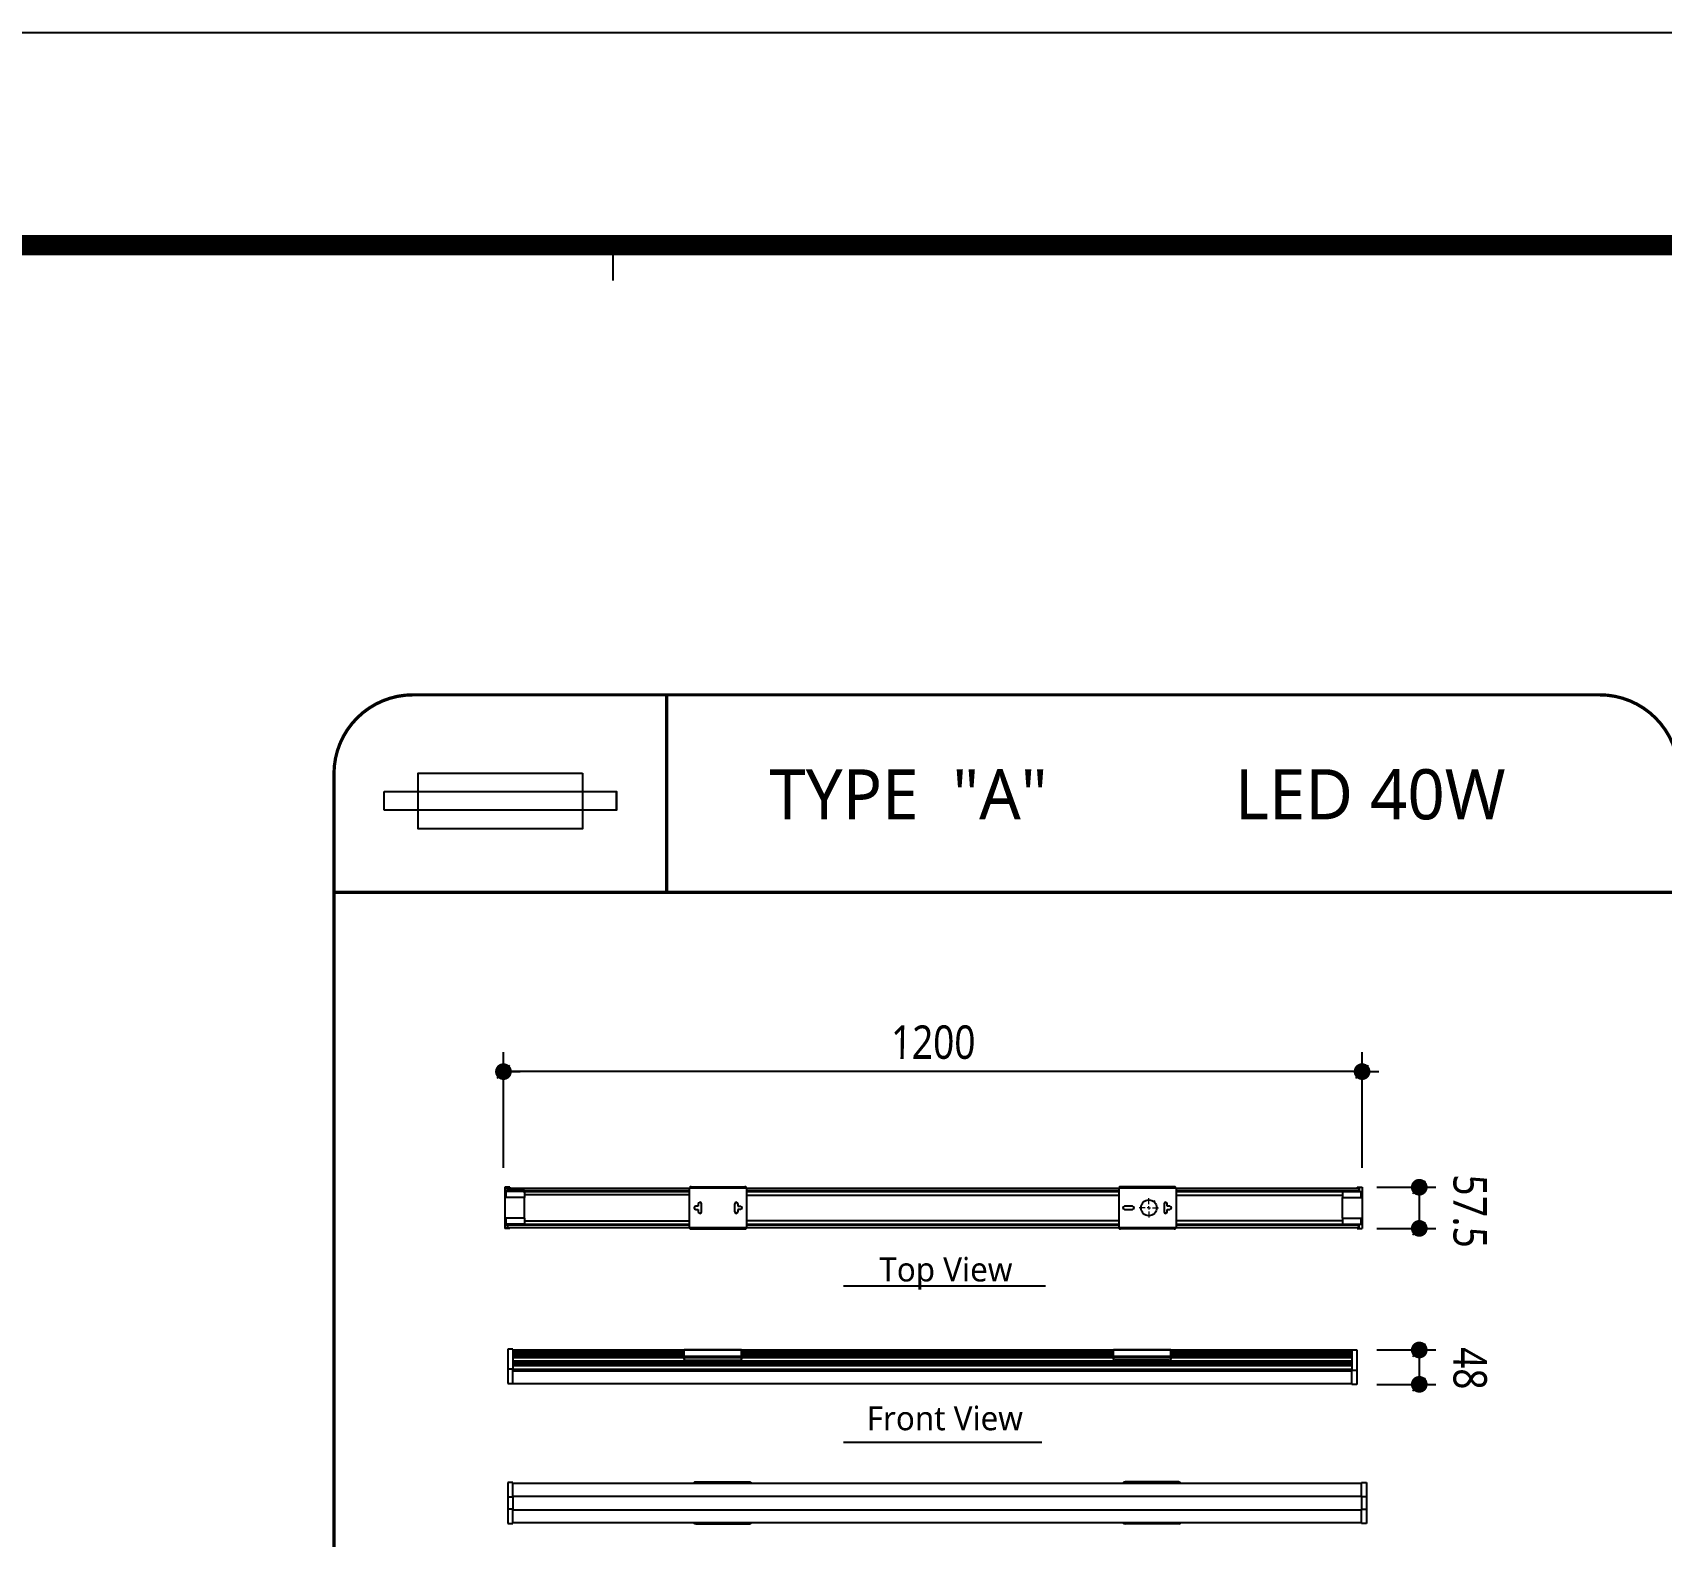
# Model space of a CAD drawing. Header units: millimetres. Extents: x 0 to 168200, y 0 to 118800.
# Drawn here: x 32187 to 64374, y 89085 to 118800 of the extents above; entities that cross this region are included whole.
import ezdxf
from ezdxf.enums import TextEntityAlignment as Align

# ---------------------------------------------------------------- set-up
doc = ezdxf.new("R2010")
doc.units = ezdxf.units.MM
doc.header["$LTSCALE"] = 1000
doc.linetypes.add('점선1', pattern=[2, 1.25, -0.75])
doc.layers.get('Defpoints').update_dxf_attribs({"color": 167})
for name, color, linetype in [('arch', 8, 'Continuous'), ('IMAGE', 7, 'Continuous'), ('LIGHT', 3, 'Continuous'), ('P4-DIM', 8, 'Continuous'), ('RACEWAY', 6, 'Continuous'), ('SYM', 3, 'Continuous'), ('XR-SHEET-SHT', 5, 'Continuous')]:
    doc.layers.add(name, color=color, linetype=linetype)
doc.layers.add('XR-SHEET-TEMP', color=171, linetype='Continuous', plot=False)
doc.styles.add('DIM', font='malgun.ttf', dxfattribs={"width": 0.85, "oblique": 1})
doc.styles.add('GHS', font='malgun.ttf')
doc.styles.add('SLDTEXTSTYLE0', font='txt.shx', dxfattribs={"width": 0.75})
doc.dimstyles.new('SLDDIMSTYLE3', dxfattribs={"dimtxt": 5, "dimasz": 3.302, "dimexe": 0, "dimexo": 0.0625, "dimgap": 1.25, "dimtad": 1, "dimdec": 0, "dimlfac": 4, "dimrnd": 1e-09, "dimzin": 12, "dimdsep": 46, "dimtxsty": 'SLDTEXTSTYLE0', "dimsah": 1, "dimcen": 0.09, "dimadec": 0, "dimazin": 3, "dimtfac": 1, "dimtofl": 0, "dimtmove": 0, "dimatfit": 3, "dimfxl": 1, "dimfrac": 2, "dimtolj": 1, "dimtzin": 12, "dimarcsym": 0})

# ---------------------------------------------------------------- blocks, each defined once
blk = doc.blocks.new('XR-FORM-EE', base_point=(461, 408))
at = {"layer": 'XR-SHEET-SHT', "color": 5}
blk.add_lwpolyline([(0, 118800), (168200, 118800), (168200, 0), (0, 0)], close=True, dxfattribs=at)
at = {"layer": 'XR-SHEET-SHT', "color": 5, "const_width": 400}
blk.add_lwpolyline([(9300, 114600), (163900, 114600), (163900, 4200), (9300, 4200)], close=True, dxfattribs=at)
at = {"layer": 'XR-SHEET-TEMP'}
blk.add_line((43650, 114600), (43650, 113900), dxfattribs=at)
blk = doc.blocks.new('_Dot')
at = {"layer": 'arch', "linetype": 'ByBlock', "lineweight": -2}
blk.add_line((-0.5, 0), (-1, 0), dxfattribs=at)
at = {"layer": 'arch', "linetype": 'ByBlock', "const_width": 0.5}
blk.add_lwpolyline([(-0.25, 0, 1), (0.25, 0, 1)], format="xyb", close=True, dxfattribs=at)
blk = doc.blocks.new('_Oblique')
at = {"color": 0, "linetype": 'ByBlock', "lineweight": -2}
blk.add_line((-0.5, -0.5), (0.5, 0.5), dxfattribs=at)
blk = doc.blocks.new('*D8')
at = {"color": 0, "linetype": 'Continuous', "lineweight": -2, "transparency": 16777216}
for p, q in [((54366, 95713), (54351, 95696)), ((54245, 95578), (54245, 95578)), ((54245, 95578), (54245, 95578))]:
    blk.add_line(p, q, dxfattribs=at)
at = {"color": 0, "linetype": '점선1', "ltscale": 0.5, "transparency": 16777216}
blk.add_solid([(54351, 95697), (54352, 95696), (54349, 95694)], dxfattribs=at)
at = {"layer": 'Defpoints', "color": 0, "linetype": '점선1', "ltscale": 0.5, "transparency": 16777216}
for p in [(54349, 95694), (54142, 95462)]:
    blk.add_point(p, dxfattribs=at)
at = {"color": 0, "linetype": '점선1', "lineweight": 18, "ltscale": 0.5, "transparency": 16777216, "insert": (54350, 95704), "char_height": 5, "attachment_point": 1, "rotation": 48.1341, "style": 'SLDTEXTSTYLE0'}
blk.add_mtext('\\A1;%%c1244', dxfattribs=at)
blk = doc.blocks.new('SW_CENTERMARKSYMBOL_1')
at = {"color": 0, "linetype": 'Continuous', "lineweight": 0}
for p, q in [((-0.5, 0), (-1.35, 0)), ((0, 0), (-0.25, 0)), ((0, 0.5), (0, 1.35)), ((0, 0), (0, 0.25)), ((0, 0), (0, -0.25)), ((0, 0), (0.25, 0)), ((0.5, 0), (1.35, 0)), ((0, -0.5), (0, -1.35))]:
    blk.add_line(p, q, dxfattribs=at)

msp = doc.modelspace()

# ---------------------------------------------------------------- linework, layer by layer
at = {"color": 6, "linetype": 'Continuous', "lineweight": 25}
for p, q in [((41620.91, 95984.51), (41521.93, 95984.51)), ((41521.93, 95984.51), (41521.93, 95171.49)), ((41548.2, 95966.83), (45167.89, 95966.83)), ((41548.2, 95917.34), (45167.89, 95917.34)), ((41578.49, 95917.34), (41578.49, 95967.54)), ((41578.49, 95967.54), (41620.91, 95967.54)), ((41578.49, 95966.83), (41578.49, 95917.34)), ((41910.77, 95917.34), (41578.49, 95917.34)), ((41620.91, 95984.51), (41620.91, 95967.54)), ((41620.91, 95967.54), (41620.91, 95966.83)), ((41910.77, 95899.67), (41910.77, 95917.34)), ((45167.89, 95977.44), (46299.05, 95977.44)), ((45167.89, 95968.95), (45167.89, 95977.44)), ((46299.05, 95968.95), (45167.89, 95968.95)), ((45167.89, 95187.04), (45167.89, 95968.95)), ((45203.24, 95993.92), (46263.7, 95993.92)), ((46299.05, 95968.95), (46299.05, 95977.44)), ((46299.05, 95187.04), (46299.05, 95968.95)), ((46299.05, 95966.83), (53651.55, 95966.83)), ((46299.05, 95917.34), (53651.55, 95917.34)), ((53651.55, 95977.44), (54782.71, 95977.44)), ((53651.55, 95968.95), (53651.55, 95977.44)), ((54782.71, 95968.95), (53651.55, 95968.95)), ((53651.55, 95968.95), (53651.55, 95187.04)), ((54747.36, 95993.92), (53686.9, 95993.92)), ((54782.71, 95977.44), (54782.71, 95968.95)), ((54782.71, 95968.95), (54782.71, 95187.04)), ((54782.71, 95966.83), (58402.4, 95966.83)), ((54782.71, 95917.34), (58402.4, 95917.34)), ((58070.12, 95899.67), (58070.12, 95917.34)), ((58070.12, 95917.34), (58402.4, 95917.34)), ((58359.98, 95984.51), (58359.98, 95967.54)), ((58359.98, 95984.51), (58458.96, 95984.51)), ((58402.4, 95967.54), (58359.98, 95967.54)), ((58359.98, 95967.54), (58359.98, 95966.83)), ((58402.4, 95917.34), (58402.4, 95967.54)), ((58402.4, 95966.83), (58402.4, 95917.34)), ((58458.96, 95984.51), (58458.96, 95171.49)), ((41543.14, 95779.48), (41543.14, 95899.67)), ((41910.77, 95899.67), (41543.14, 95899.67)), ((41910.77, 95779.48), (41543.14, 95779.48)), ((41880.47, 95898.96), (45167.89, 95898.96)), ((41910.77, 95899.67), (41910.77, 95779.48)), ((41910.77, 95843.11), (45167.89, 95843.11)), ((45167.89, 95836.04), (41910.77, 95836.04)), ((41910.77, 95376.51), (41910.77, 95779.48)), ((45341.1, 95609.81), (45291.61, 95609.81)), ((45341.1, 95655.76), (45341.1, 95609.81)), ((45404.73, 95500.23), (45404.73, 95655.76)), ((46062.21, 95500.23), (46062.21, 95655.76)), ((46125.84, 95655.76), (46125.84, 95609.81)), ((46125.84, 95609.81), (46175.33, 95609.81)), ((46299.05, 95898.96), (53651.55, 95898.96)), ((46299.05, 95830.58), (53651.55, 95830.58)), ((53920.2, 95609.81), (53764.67, 95609.81)), ((54545.87, 95655.76), (54545.87, 95500.23)), ((54609.5, 95609.81), (54609.5, 95655.76)), ((54658.99, 95609.81), (54609.5, 95609.81)), ((54782.71, 95898.96), (58070.12, 95898.96)), ((54782.71, 95830.58), (58070.12, 95830.58)), ((58070.12, 95899.67), (58437.75, 95899.67)), ((58070.12, 95899.67), (58070.12, 95779.48)), ((58070.12, 95376.51), (58070.12, 95779.48)), ((58070.12, 95779.48), (58437.75, 95779.48)), ((58437.75, 95779.48), (58437.75, 95899.67)), ((41543.14, 95256.32), (41543.14, 95376.51)), ((41910.77, 95376.51), (41543.14, 95376.51)), ((41910.77, 95376.51), (41910.77, 95256.32)), ((41910.77, 95319.95), (45167.89, 95319.95)), ((45167.89, 95312.88), (41910.77, 95312.88)), ((45291.61, 95546.18), (45341.1, 95546.18)), ((45341.1, 95546.18), (45341.1, 95500.23)), ((46175.33, 95546.18), (46125.84, 95546.18)), ((46125.84, 95546.18), (46125.84, 95500.23)), ((46299.05, 95325.41), (53651.55, 95325.41)), ((53764.67, 95546.18), (53920.2, 95546.18)), ((54609.5, 95546.18), (54658.99, 95546.18)), ((54609.5, 95500.23), (54609.5, 95546.18)), ((54782.71, 95325.41), (58070.12, 95325.41)), ((58070.12, 95376.51), (58437.75, 95376.51)), ((58070.12, 95376.51), (58070.12, 95256.32)), ((58437.75, 95256.32), (58437.75, 95376.51)), ((41620.91, 95171.49), (41521.93, 95171.49)), ((41910.77, 95256.32), (41543.14, 95256.32)), ((41548.2, 95238.65), (45167.89, 95238.65)), ((41548.2, 95189.16), (45167.89, 95189.16)), ((41578.49, 95188.46), (41578.49, 95238.65)), ((41910.77, 95238.65), (41578.49, 95238.65)), ((41578.49, 95189.16), (41578.49, 95238.65)), ((41578.49, 95188.46), (41620.91, 95188.46)), ((41620.91, 95189.16), (41620.91, 95188.46)), ((41620.91, 95188.46), (41620.91, 95171.49)), ((41880.47, 95257.03), (45167.89, 95257.03)), ((41910.77, 95238.65), (41910.77, 95256.32)), ((45167.89, 95187.04), (46299.05, 95187.04)), ((45167.89, 95178.56), (45167.89, 95187.04)), ((46299.05, 95178.56), (45167.89, 95178.56)), ((45203.24, 95162.07), (46263.7, 95162.07)), ((46299.05, 95257.03), (53651.55, 95257.03)), ((46299.05, 95238.65), (53651.55, 95238.65)), ((46299.05, 95189.16), (53651.55, 95189.16)), ((46299.05, 95178.56), (46299.05, 95187.04)), ((53651.55, 95187.04), (54782.71, 95187.04)), ((53651.55, 95178.56), (53651.55, 95187.04)), ((54782.71, 95178.56), (53651.55, 95178.56)), ((54747.36, 95162.07), (53686.9, 95162.07)), ((54782.71, 95257.03), (58070.12, 95257.03)), ((54782.71, 95238.65), (58402.4, 95238.65)), ((54782.71, 95189.16), (58402.4, 95189.16)), ((54782.71, 95187.04), (54782.71, 95178.56)), ((58070.12, 95256.32), (58437.75, 95256.32)), ((58070.12, 95238.65), (58070.12, 95256.32)), ((58070.12, 95238.65), (58402.4, 95238.65)), ((58359.98, 95189.16), (58359.98, 95188.46)), ((58359.98, 95188.46), (58359.98, 95171.49)), ((58402.4, 95188.46), (58359.98, 95188.46)), ((58359.98, 95171.49), (58458.96, 95171.49)), ((58402.4, 95188.46), (58402.4, 95238.65)), ((58402.4, 95189.16), (58402.4, 95238.65)), ((41677.74, 92782.89), (41578.76, 92782.89)), ((41578.76, 92782.89), (41578.76, 92386.98)), ((41677.74, 92782.89), (41677.74, 92386.98)), ((41677.74, 92768.75), (45061.6, 92768.75)), ((41677.74, 92756.73), (45061.6, 92756.73)), ((45061.6, 92714.31), (41677.74, 92714.31)), ((45061.6, 92775.82), (46192.75, 92775.82)), ((45061.6, 92767.34), (45061.6, 92775.82)), ((46192.75, 92767.34), (45061.6, 92767.34)), ((45061.6, 92645.91), (45061.6, 92767.34)), ((46192.75, 92775.82), (46192.75, 92767.34)), ((46192.75, 92768.75), (53545.26, 92768.75)), ((46192.75, 92645.91), (46192.75, 92767.34)), ((46192.75, 92756.73), (53545.26, 92756.73)), ((53545.26, 92714.31), (46192.75, 92714.31)), ((53545.26, 92767.34), (53545.26, 92775.82)), ((53545.26, 92775.82), (54676.41, 92775.82)), ((54676.41, 92767.34), (53545.26, 92767.34)), ((53545.26, 92645.91), (53545.26, 92767.34)), ((54676.41, 92775.82), (54676.41, 92767.34)), ((54676.41, 92768.75), (58253.69, 92768.75)), ((54676.41, 92645.91), (54676.41, 92767.34)), ((54676.41, 92756.73), (58253.69, 92756.73)), ((58253.69, 92714.31), (54676.41, 92714.31)), ((58253.69, 92768.75), (58352.66, 92768.75)), ((58253.69, 92768.75), (58253.69, 92372.84)), ((58352.66, 92768.75), (58352.66, 92372.84)), ((41677.74, 92386.98), (41578.76, 92386.98)), ((41578.76, 92386.98), (41578.76, 92104.2)), ((41677.74, 92686.03), (45061.6, 92686.03)), ((45061.6, 92671.89), (41677.74, 92671.89)), ((41677.74, 92657.75), (45061.6, 92657.75)), ((45061.6, 92643.62), (41677.74, 92643.62)), ((41677.74, 92629.48), (58253.69, 92629.48)), ((58253.69, 92615.34), (41677.74, 92615.34)), ((41677.74, 92551.71), (58253.69, 92551.71)), ((58253.69, 92537.57), (41677.74, 92537.57)), ((41677.74, 92523.43), (58253.69, 92523.43)), ((58253.69, 92509.29), (41677.74, 92509.29)), ((41677.74, 92495.15), (58253.69, 92495.15)), ((58253.69, 92481.01), (41677.74, 92481.01)), ((41677.74, 92466.87), (58253.69, 92466.87)), ((58253.69, 92452.73), (41677.74, 92452.73)), ((41677.74, 92386.98), (58253.69, 92386.98)), ((41677.74, 92104.2), (41677.74, 92386.98)), ((45061.6, 92645.91), (46192.75, 92645.91)), ((45061.6, 92638.96), (45061.6, 92645.91)), ((46192.75, 92638.96), (45061.6, 92638.96)), ((45061.6, 92629.48), (45061.6, 92638.96)), ((45061.6, 92589.6), (45061.6, 92594.14)), ((45096.95, 92567.06), (46157.4, 92567.06)), ((45096.95, 92567.06), (45096.95, 92562.52)), ((45096.95, 92562.52), (46157.4, 92562.52)), ((46157.4, 92562.52), (46157.4, 92567.06)), ((46192.75, 92686.03), (53545.26, 92686.03)), ((53545.26, 92671.89), (46192.75, 92671.89)), ((46192.75, 92657.75), (53545.26, 92657.75)), ((46192.75, 92645.91), (46192.75, 92638.96)), ((53545.26, 92643.62), (46192.75, 92643.62)), ((46192.75, 92629.48), (46192.75, 92638.96)), ((46192.75, 92594.14), (46192.75, 92589.6)), ((53545.26, 92638.96), (53545.26, 92645.91)), ((53545.26, 92645.91), (54676.41, 92645.91)), ((54676.41, 92638.96), (53545.26, 92638.96)), ((53545.26, 92629.48), (53545.26, 92638.96)), ((53545.26, 92589.6), (53545.26, 92594.14)), ((54641.06, 92567.06), (53580.6, 92567.06)), ((53580.6, 92567.06), (53580.6, 92562.52)), ((54641.06, 92562.52), (53580.6, 92562.52)), ((54641.06, 92562.52), (54641.06, 92567.06)), ((54676.41, 92686.03), (58253.69, 92686.03)), ((58253.69, 92671.89), (54676.41, 92671.89)), ((54676.41, 92657.75), (58253.69, 92657.75)), ((54676.41, 92645.91), (54676.41, 92638.96)), ((58253.69, 92643.62), (54676.41, 92643.62)), ((54676.41, 92629.48), (54676.41, 92638.96)), ((54676.41, 92594.14), (54676.41, 92589.6)), ((41578.76, 92104.2), (58253.69, 92104.2)), ((41578.76, 92104.2), (41677.74, 92104.2)), ((41677.74, 92358.71), (58253.69, 92358.71)), ((58253.69, 92372.84), (58352.66, 92372.84)), ((58253.69, 92090.06), (58253.69, 92372.84)), ((58352.66, 92090.06), (58253.69, 92090.06)), ((58352.66, 92372.84), (58352.66, 92090.06)), ((41677.74, 90153.1), (41578.76, 90153.1)), ((41578.76, 90153.1), (41578.76, 89870.31)), ((41677.74, 89870.31), (41677.74, 90153.1)), ((41677.74, 90135.43), (58447.1, 90135.43)), ((45255.01, 90146.03), (45256.37, 90146.03)), ((45255.01, 90142.42), (45255.01, 90146.03)), ((45255.01, 90139.8), (45255.01, 90142.42)), ((45255.25, 90142.42), (45255.01, 90142.42)), ((45255.01, 90135.43), (45255.01, 90139.8)), ((45290.36, 90162.52), (45290.36, 90157.1)), ((45290.36, 90162.52), (46350.82, 90162.52)), ((45290.36, 90157.1), (46350.82, 90157.1)), ((46350.82, 90157.1), (46350.82, 90162.52)), ((46384.81, 90146.03), (46386.17, 90146.03)), ((46386.17, 90142.42), (46385.93, 90142.42)), ((46386.17, 90146.03), (46386.17, 90142.42)), ((46386.17, 90139.8), (46386.17, 90142.42)), ((46386.17, 90139.8), (46386.17, 90135.43)), ((53738.67, 90146.03), (53740.03, 90146.03)), ((53738.67, 90142.42), (53738.67, 90146.03)), ((53738.67, 90139.8), (53738.67, 90142.42)), ((53738.91, 90142.42), (53738.67, 90142.42)), ((53738.67, 90135.43), (53738.67, 90139.8)), ((53774.02, 90162.52), (53774.02, 90157.1)), ((54834.48, 90162.52), (53774.02, 90162.52)), ((54834.48, 90157.1), (53774.02, 90157.1)), ((54834.48, 90157.1), (54834.48, 90162.52)), ((54868.47, 90146.03), (54869.83, 90146.03)), ((54869.83, 90142.42), (54869.59, 90142.42)), ((54869.83, 90146.03), (54869.83, 90142.42)), ((54869.83, 90139.8), (54869.83, 90142.42)), ((54869.83, 90139.8), (54869.83, 90135.43)), ((58447.1, 90153.1), (58546.08, 90153.1)), ((58447.1, 89870.31), (58447.1, 90153.1)), ((58546.08, 90153.1), (58546.08, 89870.31)), ((41578.76, 89870.31), (41578.76, 89622.87)), ((41578.76, 89870.31), (41677.74, 89870.31)), ((41677.74, 89880.92), (58447.1, 89880.92)), ((41677.74, 89870.31), (41677.74, 89622.87)), ((58447.1, 89870.31), (58447.1, 89622.87)), ((58546.08, 89870.31), (58447.1, 89870.31)), ((58546.08, 89870.31), (58546.08, 89622.87)), ((41578.76, 89622.87), (41578.76, 89340.09)), ((41677.74, 89622.87), (41578.76, 89622.87)), ((41677.74, 89340.09), (41677.74, 89622.87)), ((41677.74, 89612.27), (58447.1, 89612.27)), ((58447.1, 89340.09), (58447.1, 89622.87)), ((58447.1, 89622.87), (58546.08, 89622.87)), ((58546.08, 89622.87), (58546.08, 89340.09)), ((41578.76, 89340.09), (41677.74, 89340.09)), ((41677.74, 89357.76), (58447.1, 89357.76)), ((45255.01, 89353.39), (45255.01, 89357.76)), ((45255.01, 89353.39), (45255.01, 89350.77)), ((45255.01, 89347.15), (45255.01, 89350.77)), ((45255.01, 89350.77), (45255.25, 89350.77)), ((45256.37, 89347.15), (45255.01, 89347.15)), ((45290.36, 89336.08), (46350.82, 89336.08)), ((45290.36, 89336.08), (45290.36, 89330.67)), ((45290.36, 89330.67), (46350.82, 89330.67)), ((46350.82, 89330.67), (46350.82, 89336.08)), ((46386.17, 89347.15), (46384.81, 89347.15)), ((46385.93, 89350.77), (46386.17, 89350.77)), ((46386.17, 89357.76), (46386.17, 89353.39)), ((46386.17, 89353.39), (46386.17, 89350.77)), ((46386.17, 89350.77), (46386.17, 89347.15)), ((53738.67, 89353.39), (53738.67, 89357.76)), ((53738.67, 89353.39), (53738.67, 89350.77)), ((53738.67, 89347.15), (53738.67, 89350.77)), ((53738.67, 89350.77), (53738.91, 89350.77)), ((53740.03, 89347.15), (53738.67, 89347.15)), ((54834.48, 89336.08), (53774.02, 89336.08)), ((53774.02, 89336.08), (53774.02, 89330.67)), ((54834.48, 89330.67), (53774.02, 89330.67)), ((54834.48, 89330.67), (54834.48, 89336.08)), ((54869.83, 89347.15), (54868.47, 89347.15)), ((54869.59, 89350.77), (54869.83, 89350.77)), ((54869.83, 89357.76), (54869.83, 89353.39)), ((54869.83, 89353.39), (54869.83, 89350.77)), ((54869.83, 89350.77), (54869.83, 89347.15)), ((58546.08, 89340.09), (58447.1, 89340.09))]:
    msp.add_line(p, q, dxfattribs=at)
at = {"color": 6, "linetype": 'Continuous', "lineweight": 25, "flags": 128}
for points in [[(45255.01, 90139.8), (45255.69, 90144.23), (45257.7, 90148.49), (45260.97, 90152.42), (45265.37, 90155.87), (45270.72, 90158.69), (45276.83, 90160.79), (45283.46, 90162.08), (45290.36, 90162.52)], [(46350.82, 90162.52), (46357.71, 90162.08), (46364.35, 90160.79), (46370.46, 90158.69), (46375.81, 90155.87), (46380.21, 90152.42), (46383.48, 90148.49), (46385.49, 90144.23), (46386.17, 90139.8)], [(53738.67, 90139.8), (53739.35, 90144.23), (53741.36, 90148.49), (53744.63, 90152.42), (53749.02, 90155.87), (53754.38, 90158.69), (53760.49, 90160.79), (53767.12, 90162.08), (53774.02, 90162.52)], [(54834.48, 90162.52), (54841.37, 90162.08), (54848, 90160.79), (54854.12, 90158.69), (54859.47, 90155.87), (54863.87, 90152.42), (54867.13, 90148.49), (54869.15, 90144.23), (54869.83, 90139.8)], [(45290.36, 89330.67), (45283.46, 89331.1), (45276.83, 89332.4), (45270.72, 89334.5), (45265.37, 89337.32), (45260.97, 89340.77), (45257.7, 89344.69), (45255.69, 89348.96), (45255.01, 89353.39)], [(46386.17, 89353.39), (46385.49, 89348.96), (46383.48, 89344.69), (46380.21, 89340.77), (46375.81, 89337.32), (46370.46, 89334.5), (46364.35, 89332.4), (46357.71, 89331.1), (46350.82, 89330.67)], [(53774.02, 89330.67), (53767.12, 89331.1), (53760.49, 89332.4), (53754.38, 89334.5), (53749.02, 89337.32), (53744.63, 89340.77), (53741.36, 89344.69), (53739.35, 89348.96), (53738.67, 89353.39)], [(54869.83, 89353.39), (54869.15, 89348.96), (54867.13, 89344.69), (54863.87, 89340.77), (54859.47, 89337.32), (54854.12, 89334.5), (54848, 89332.4), (54841.37, 89331.1), (54834.48, 89330.67)]]:
    msp.add_lwpolyline(points, dxfattribs=at)
at = {"color": 6, "linetype": 'Continuous', "lineweight": 25}
msp.add_circle((54245.41, 95578), 155.53, dxfattribs=at)
for centre, radius, start, end in [((45199.08, 95959.23), 34.95, 83.154351, 148.595896), ((46267.86, 95959.23), 34.95, 31.404104, 96.845649), ((53682.73, 95959.23), 34.95, 83.154351, 148.595896), ((54750.39, 95956.9), 37.15, 33.56321, 94.686542), ((45291.61, 95578), 31.81, 90, 270), ((45372.91, 95655.76), 31.81, 0, 180), ((46094.03, 95655.76), 31.81, 0, 180), ((46175.33, 95578), 31.81, 270, 90), ((53764.67, 95578), 31.81, 90, 270), ((53920.2, 95578), 31.81, 270, 90), ((54577.68, 95655.76), 31.81, 0, 180), ((54658.99, 95578), 31.81, 270, 90), ((45372.91, 95500.23), 31.81, 180, 0), ((46094.03, 95500.23), 31.81, 180, 0), ((54577.68, 95500.23), 31.81, 180, 0), ((45200.21, 95199.1), 37.15, 213.56321, 274.686542), ((46266.73, 95199.1), 37.15, 265.313458, 326.43679), ((53683.86, 95199.1), 37.15, 213.56321, 274.686542), ((54751.52, 95196.77), 34.95, 263.154351, 328.595896), ((45093.29, 92598.91), 32.05, 188.551687, 276.540874), ((45093.29, 92594.36), 32.05, 188.551687, 276.540874), ((46161.05, 92598.91), 32.05, 263.459126, 351.448313), ((46161.05, 92594.36), 32.05, 263.459126, 351.448313), ((53576.95, 92598.91), 32.05, 188.551687, 276.540874), ((53576.95, 92594.36), 32.05, 188.551687, 276.540874), ((54644.71, 92598.91), 32.05, 263.459126, 351.448313), ((54644.71, 92594.36), 32.05, 263.459126, 351.448313), ((45285.34, 90125.69), 31.81, 80.914299, 162.174259), ((46355.84, 90125.69), 31.81, 17.825741, 99.085701), ((53769, 90125.69), 31.81, 80.914299, 162.174259), ((54839.5, 90125.69), 31.81, 17.825741, 99.085701), ((45285.34, 89367.5), 31.81, 197.825741, 279.085701), ((46355.84, 89367.5), 31.81, 260.914299, 342.174259), ((53769, 89367.5), 31.81, 197.825741, 279.085701), ((54839.5, 89367.5), 31.81, 260.914299, 342.174259)]:
    msp.add_arc(centre, radius, start, end, dxfattribs=at)
at = {"layer": 'LIGHT'}
for p, q in [((48214.55, 94033.2), (52201.94, 94033.2)), ((48214.55, 90949.97), (52128.24, 90949.97))]:
    msp.add_line(p, q, dxfattribs=at)
at = {"layer": 'P4-DIM', "color": 6}
for p, q in [((41491.64, 96366.2), (41491.64, 98650.78)), ((58458.96, 96366.2), (58458.96, 98650.78)), ((58462.47, 98269.09), (41491.64, 98269.09)), ((58752.57, 95984.51), (59882.66, 95984.51)), ((59589.05, 95984.51), (59589.05, 95171.49)), ((58752.57, 95171.49), (59882.66, 95171.49)), ((58752.57, 92768.75), (59882.66, 92768.75)), ((59589.05, 92768.75), (59589.05, 92090.06)), ((58752.57, 92090.06), (59882.66, 92090.06))]:
    msp.add_line(p, q, dxfattribs=at)
at = {"layer": 'RACEWAY'}
for p, q in [((39133.61, 103435.42), (39133.61, 103802.43)), ((43727.13, 103435.42), (43727.13, 103802.43))]:
    msp.add_line(p, q, dxfattribs=at)
at = {"layer": 'SYM', "color": 3, "const_width": 65.03}
msp.add_lwpolyline([(38142.63, 80703.81, 0.41421356), (39703.47, 79142.98), (63153.13, 79142.98, 0.41421356), (64713.96, 80703.81), (64713.96, 104153.47, 0.41421356), (63153.13, 105714.31), (39703.47, 105714.31, 0.41421356), (38142.63, 104153.47)], format="xyb", close=True, dxfattribs=at)
for points in [[(44718.11, 105714.31), (44718.11, 101812.22)], [(38142.63, 101812.22), (64713.96, 101812.22)]]:
    msp.add_lwpolyline(points, dxfattribs=at)

# ---------------------------------------------------------------- block references
at = {"color": 6, "xscale": 252.1130402147692, "yscale": 252.1130402147692, "zscale": 252.1130402147692}
for p in [(41491.64, 98269.09), (58458.96, 98269.09), (59589.05, 95984.51), (59589.05, 95171.49), (59589.05, 92768.75), (59589.05, 92090.06)]:
    msp.add_blockref('_Oblique', p, dxfattribs=at)
at = {"color": 6, "xscale": 330.3111454663464, "yscale": 330.3111454663464, "zscale": 330.3111454663464, "rotation": 180}
for p in [(59589.05, 95984.51), (59589.05, 92768.75)]:
    msp.add_blockref('_Dot', p, dxfattribs=at)
at = {"color": 6, "linetype": 'Continuous', "lineweight": 0, "xscale": 141.3943101729061, "yscale": 141.3943101729061, "zscale": 141.3943101729061}
msp.add_blockref('SW_CENTERMARKSYMBOL_1', (54245.41, 95578), dxfattribs=at)
at = {"layer": 'arch'}
msp.add_blockref('XR-FORM-EE', (461.03, 408.44), dxfattribs=at)
at = {"layer": 'IMAGE', "color": 6, "xscale": 330.3111454663464, "yscale": 330.3111454663464, "zscale": 330.3111454663464, "rotation": 180}
for p in [(41491.64, 98269.09), (58458.96, 98269.09), (59589.05, 95171.49), (59589.05, 92090.06)]:
    msp.add_blockref('_Dot', p, dxfattribs=at)

# ---------------------------------------------------------------- texts
at = {"layer": 'IMAGE', "color": 4, "insert": (49977.06, 99182.17), "char_height": 660.622, "attachment_point": 2, "style": 'DIM'}
msp.add_mtext('\\A1;1200', dxfattribs=at)
at = {"layer": 'LIGHT', "char_height": 475.648, "attachment_point": 1, "style": 'GHS'}
for s, insert in [('Top View', (48920.52, 94598.57)), ('Front View', (48669.01, 91658.37))]:
    msp.add_mtext(s, dxfattribs=dict(at, insert=insert))
at = {"layer": 'SYM', "color": 4, "style": 'GHS'}
for s, p in [('TYPE  "A"', (49494.11, 103748.94)), ('LED 40W', (58618.92, 103748.94))]:
    msp.add_text(s, height=990.933, dxfattribs=at).set_placement(p, align=Align.MIDDLE)

# ---------------------------------------------------------------- dimensions: what is measured, and where the dimension line sits
at = {"color": 6, "linetype": 'Continuous', "lineweight": 18}
dim = msp.add_diameter_dim_2p(p1=(54141.61, 95462.17), p2=(54349.21, 95693.82), dimstyle='SLDDIMSTYLE3', dxfattribs=at)
dim.commit()
dim.dimension.update_dxf_attribs({"geometry": '*D8', "text_midpoint": (54357.08, 95708.23)})

# ---------------------------------------------------------------- next in the draw order: texts
at = {"layer": 'IMAGE', "color": 4, "char_height": 660.622, "attachment_point": 2, "rotation": 270, "style": 'DIM', "bg_fill": 2}
for s, insert in [('\\A1;{57.5}', (60925.01, 95516.96)), ('{\\A1;48}', (60925.01, 92410.22))]:
    msp.add_mtext(s, dxfattribs=dict(at, insert=insert))

# ---------------------------------------------------------------- next in the draw order: wipeouts: each hides what was drawn before it
at = {"color": 3}
msp.add_wipeout([(43055.08, 104169.44), (43055.08, 103068.41), (39805.66, 103068.41), (39805.66, 104169.44)], dxfattribs=at)

# ---------------------------------------------------------------- next in the draw order: linework, layer by layer
msp.add_lwpolyline([(43055.08, 104169.44), (43055.08, 103068.41), (39805.66, 103068.41), (39805.66, 104169.44)], close=True, dxfattribs=at)
at = {"layer": 'RACEWAY'}
msp.add_lwpolyline([(39133.61, 103802.43), (43727.13, 103802.43), (43727.13, 103435.42), (39133.61, 103435.42)], dxfattribs=at)

doc.saveas('drawing.dxf')
